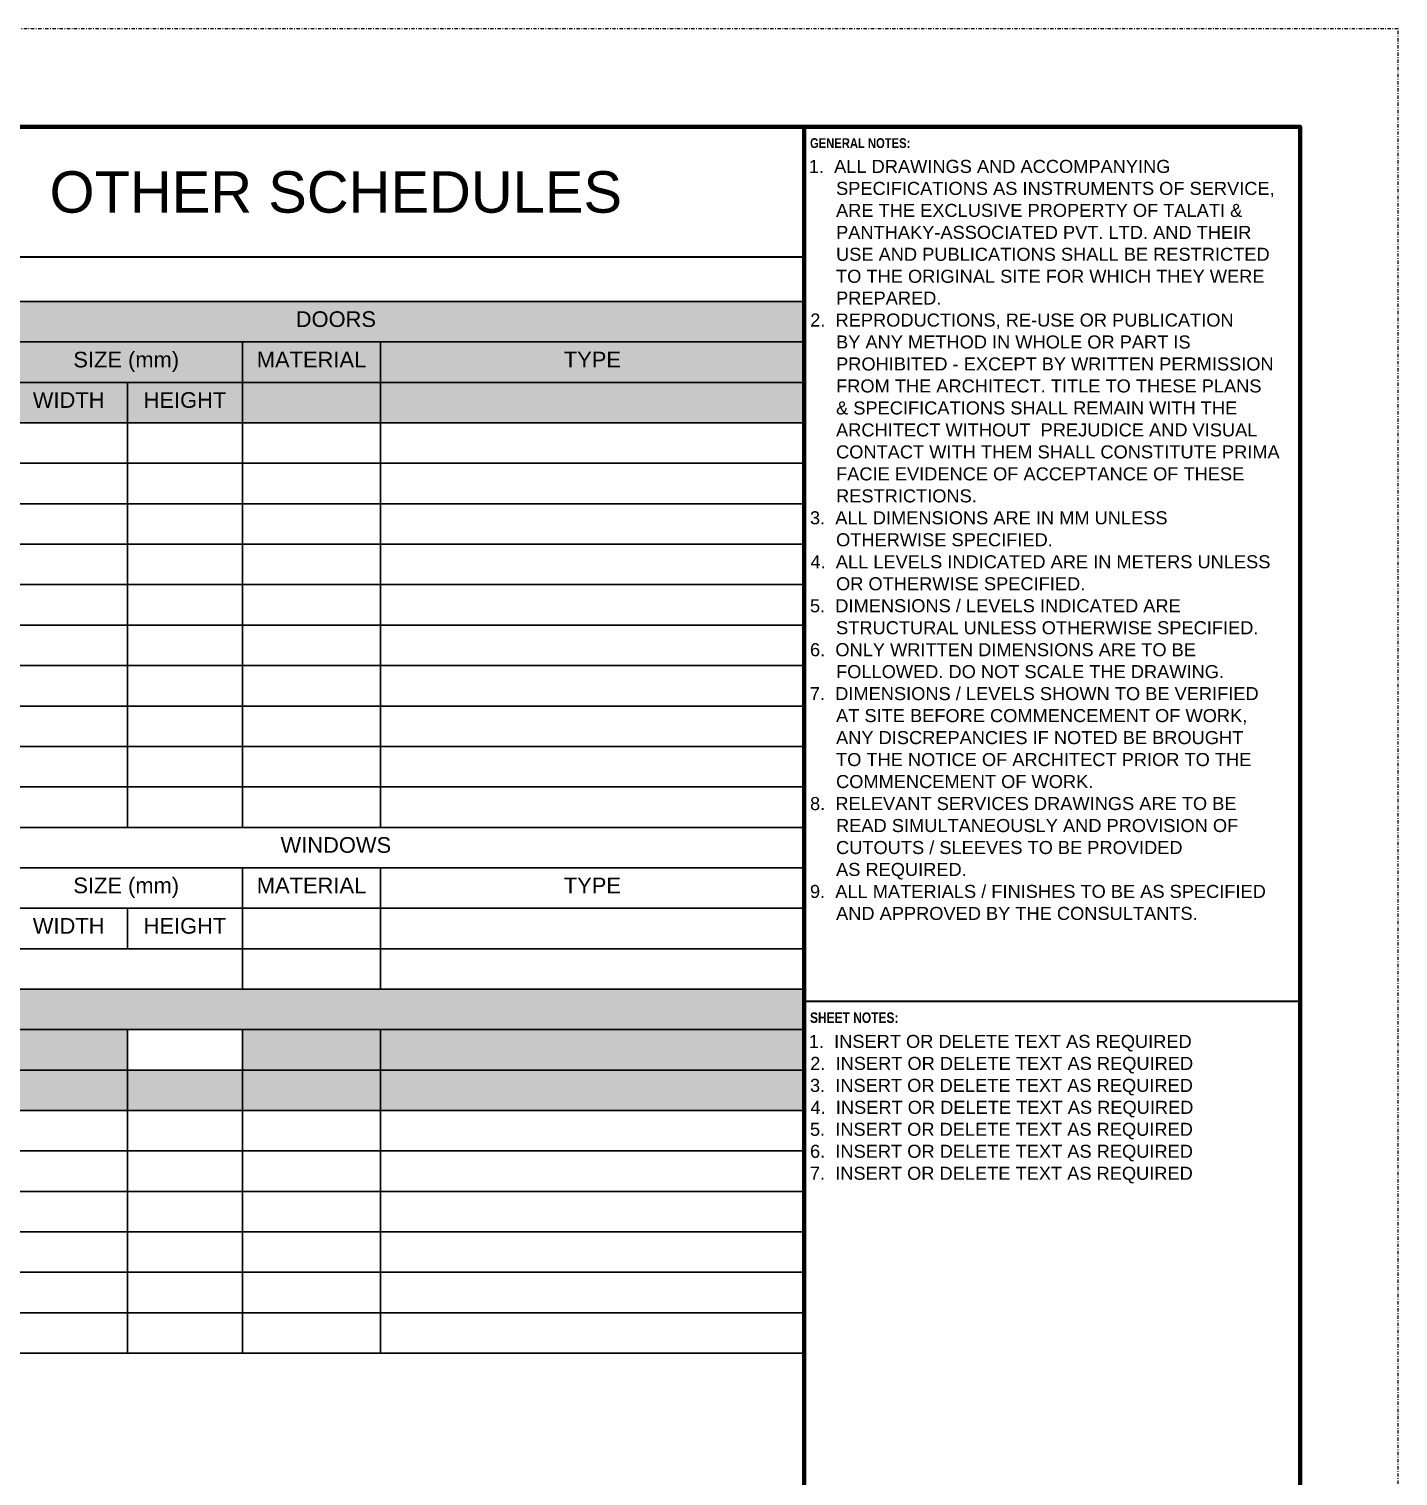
# Paper-space layout 'Symbols A1' of a CAD drawing. Header units: millimetres. Extents: x 0 to 892, y 0 to 597.
# Drawn here: x 682.2 to 892, y 375.2 to 597 of the extents above; entities that cross this region are included whole.
import ezdxf
from ezdxf.enums import TextEntityAlignment as Align

# ---------------------------------------------------------------- set-up
doc = ezdxf.new("R2010")
doc.units = ezdxf.units.MM
doc.linetypes.add('DASHDOT', pattern=[1, 0.5, -0.25, 0, -0.25])
doc.layers.add('G-ANNO-REFR', color=253, linetype='DASHDOT', lineweight=5, plot=False)
for name, color, linetype, lineweight in [('G-ANNO-TEXT', 3, 'Continuous', 15), ('G-ANNO-TEXT-BOLD', 1, 'Continuous', 15), ('G-ANNO-TTLB', 7, 'Continuous', 50), ('G-PAPR-MEDM', 6, 'Continuous', 30), ('G-PAPR-THCK', 4, 'Continuous', 100), ('G-PAPR-THIN', 20, 'Continuous', 5)]:
    doc.layers.add(name, color=color, linetype=linetype, lineweight=lineweight)
doc.styles.add('LLARGE', font='arial.ttf', dxfattribs={"height": 6.35})
doc.styles.add('NOTES', font='arial.ttf', dxfattribs={"height": 2})
doc.styles.add('SMALL', font='arial.ttf', dxfattribs={"height": 2.4})
doc.styles.get("Standard").update_dxf_attribs({"font": 'swissc.ttf'})
doc.styles.add('SUB-TITLE', font='swisscb.ttf')
doc.styles.add('SUB-TITLE-2', font='swissc.ttf')
doc.styles.add('TITLE', font='swisscb.ttf')

# ---------------------------------------------------------------- blocks, each defined once
blk = doc.blocks.new('*U230')
at = {"layer": 'G-ANNO-REFR'}
blk.add_lwpolyline([(0, 0), (892, 0), (892, 597), (0, 597)], close=True, dxfattribs=at)
at = {"layer": 'G-PAPR-MEDM'}
blk.add_lwpolyline([(801, 447.96), (877, 447.96)], dxfattribs=at)
at = {"layer": 'G-PAPR-THCK'}
blk.add_lwpolyline([(30, 582), (877, 582), (877, 15), (30, 15)], close=True, dxfattribs=at)
blk.add_lwpolyline([(801, 15), (801, 582)], dxfattribs=at)
at = {"layer": 'G-PAPR-THIN'}
blk.add_lwpolyline([(801, 582), (877, 582), (877, 15), (801, 15)], close=True, dxfattribs=at)
at = {"layer": 'G-ANNO-TEXT'}
for tag, p, height, style in [('GENERAL_NOTES_001', (801.7, 574.93), 2, 'NOTES'), ('GENERAL_NOTES_002', (802, 571.56), 2, 'NOTES'), ('GENERAL_NOTES_003', (802, 568.19), 2, 'NOTES'), ('GENERAL_NOTES_004', (802, 564.82), 2, 'NOTES'), ('GENERAL_NOTES_005', (802, 561.46), 2, 'NOTES'), ('GENERAL_NOTES_006', (802, 558.09), 2, 'NOTES'), ('GENERAL_NOTES_007', (802, 554.75), 2, 'NOTES'), ('GENERAL_NOTES_008', (801.92, 551.38), 2, 'NOTES'), ('GENERAL_NOTES_009', (802, 548.02), 2, 'NOTES'), ('GENERAL_NOTES_010', (802, 544.65), 2, 'NOTES'), ('GENERAL_NOTES_011', (802, 541.28), 2, 'NOTES'), ('GENERAL_NOTES_012', (802, 537.91), 2, 'NOTES'), ('GENERAL_NOTES_013', (802, 534.54), 2, 'NOTES'), ('GENERAL_NOTES_014', (802, 531.17), 2, 'NOTES'), ('GENERAL_NOTES_015', (802, 527.8), 2, 'NOTES'), ('GENERAL_NOTES_016', (802, 524.43), 2, 'NOTES'), ('GENERAL_NOTES_017', (801.88, 521.07), 2, 'NOTES'), ('GENERAL_NOTES_018', (802, 517.7), 2, 'NOTES'), ('GENERAL_NOTES_019', (801.96, 514.33), 2, 'NOTES'), ('GENERAL_NOTES_020', (802, 510.96), 2, 'NOTES'), ('GENERAL_NOTES_021', (801.88, 507.59), 2, 'NOTES'), ('GENERAL_NOTES_022', (802, 504.22), 2, 'NOTES'), ('GENERAL_NOTES_023', (801.89, 500.85), 2, 'NOTES'), ('GENERAL_NOTES_024', (802, 497.49), 2, 'NOTES'), ('GENERAL_NOTES_025', (801.87, 494.12), 2, 'NOTES'), ('GENERAL_NOTES_026', (802, 490.75), 2, 'NOTES'), ('GENERAL_NOTES_027', (802, 487.38), 2, 'NOTES'), ('GENERAL_NOTES_028', (802, 484.01), 2, 'NOTES'), ('GENERAL_NOTES_029', (802, 480.64), 2, 'NOTES'), ('GENERAL_NOTES_030', (801.89, 477.27), 2, 'NOTES'), ('GENERAL_NOTES_031', (802, 473.9), 2, 'NOTES'), ('GENERAL_NOTES_032', (802, 470.53), 2, 'NOTES'), ('GENERAL_NOTES_033', (802, 467.17), 2, 'NOTES'), ('GENERAL_NOTES_034', (801.88, 463.8), 2, 'NOTES'), ('GENERAL_NOTES_035', (802, 460.43), 2, 'NOTES'), ('SHEET_NOTES_001', (801.7, 440.81), 2, 'NOTES'), ('SHEET_NOTES_002', (801.92, 437.44), 2, 'NOTES'), ('SHEET_NOTES_003', (801.88, 434.07), 2, 'NOTES'), ('SHEET_NOTES_004', (801.96, 430.71), 2, 'NOTES'), ('SHEET_NOTES_005', (801.88, 427.34), 2, 'NOTES'), ('SHEET_NOTES_006', (801.89, 423.97), 2, 'NOTES'), ('SHEET_NOTES_007', (801.87, 420.6), 2, 'NOTES'), ('KEY_NOTES_001', (801.7, 324.29), 2, 'NOTES'), ('KEY_NOTES_002', (801.92, 320.92), 2, 'NOTES'), ('STRUCTURAL_CONSULTANT_NAME', (801.89, 168.81), 3, 'SUB-TITLE-2'), ('STRUCTURAL_CONSULTANT_ADDRESS1', (801.89, 164.81), 2, 'SUB-TITLE-2'), ('STRUCTURAL_CONSULTANT_ADDRESS2', (801.89, 161.43), 2, 'SUB-TITLE-2'), ('STRUCTURAL_CONSULTANT_PHONE', (801.89, 158.09), 2, 'SUB-TITLE-2'), ('MEP_CONSULTANT_NAME', (801.89, 147.61), 3, 'SUB-TITLE-2'), ('MEP_CONSULTANT_ADDRESS1', (801.89, 143.59), 2, 'SUB-TITLE-2'), ('MEP_CONSULTANT_ADDRESS2', (801.89, 140.21), 2, 'SUB-TITLE-2'), ('MEP_CONSULTANT_PHONE', (801.89, 136.88), 2, 'SUB-TITLE-2'), ('CLIENTNAME', (801.89, 124.46), 3, 'SUB-TITLE-2'), ('CLIENTADDRESS1', (801.89, 120.39), 2, 'SUB-TITLE-2'), ('CLIENTADDRESS2', (801.89, 117.01), 2, 'SUB-TITLE-2'), ('CLIENTPHONE', (801.89, 113.68), 2, 'SUB-TITLE-2'), ('DRAWING_NO', (820, 71.42), 4, 'SUB-TITLE-2')]:
    blk.add_attdef(tag, p, '', height=height, dxfattribs=dict(at, style=style))
at = {"layer": 'G-ANNO-TEXT', "style": 'SUB-TITLE-2'}
for tag, p in [('REV_NO14', (804.16, 252.81)), ('REV_DATE14', (812.97, 252.81)), ('DRAWN_BY14', (824.4, 252.81)), ('CHECKED_BY14', (837.16, 252.81)), ('REV_NO13', (804.16, 248.81)), ('REV_DATE13', (812.97, 248.81)), ('DRAWN_BY13', (824.4, 248.81)), ('CHECKED_BY13', (837.16, 248.81)), ('REV_NO12', (804.16, 244.81)), ('REV_DATE12', (812.97, 244.81)), ('DRAWN_BY12', (824.4, 244.81)), ('CHECKED_BY12', (837.16, 244.81)), ('REV_NO11', (804.16, 240.81)), ('REV_DATE11', (812.97, 240.81)), ('DRAWN_BY11', (824.4, 240.81)), ('CHECKED_BY11', (837.16, 240.81)), ('REV_NO10', (804.16, 236.81)), ('REV_DATE10', (812.97, 236.81)), ('DRAWN_BY10', (824.4, 236.81)), ('CHECKED_BY10', (837.16, 236.81)), ('REV_NO9', (804.16, 232.81)), ('REV_DATE9', (812.97, 232.81)), ('DRAWN_BY9', (824.4, 232.81)), ('CHECKED_BY9', (837.16, 232.81)), ('REV_NO8', (804.16, 228.81)), ('REV_DATE8', (812.97, 228.81)), ('DRAWN_BY8', (824.4, 228.81)), ('CHECKED_BY8', (837.16, 228.81)), ('REV_NO7', (804.16, 224.81)), ('REV_DATE7', (812.97, 224.81)), ('DRAWN_BY7', (824.4, 224.81)), ('CHECKED_BY7', (837.16, 224.81)), ('REV_NO6', (804.16, 220.81)), ('REV_DATE6', (812.97, 220.81)), ('DRAWN_BY6', (824.4, 220.81)), ('CHECKED_BY6', (837.16, 220.81)), ('REV_NO5', (804.16, 216.81)), ('REV_DATE5', (812.97, 216.81)), ('DRAWN_BY5', (824.4, 216.81)), ('CHECKED_BY5', (837.16, 216.81)), ('REV_NO4', (804.16, 212.81)), ('REV_DATE4', (812.97, 212.81)), ('DRAWN_BY4', (824.4, 212.81)), ('CHECKED_BY4', (837.16, 212.81)), ('REV_NO3', (804.16, 208.81)), ('REV_DATE3', (812.97, 208.81)), ('DRAWN_BY3', (824.4, 208.81)), ('CHECKED_BY3', (837.16, 208.81)), ('REV_NO2', (804.16, 204.81)), ('REV_DATE2', (812.97, 204.81)), ('DRAWN_BY2', (824.4, 204.81)), ('CHECKED_BY2', (837.16, 204.81)), ('REV_NO1', (804.16, 200.81)), ('CHECKED_BY1', (837.16, 200.81)), ('REV_DATE1', (812.97, 200.81)), ('DRAWN_BY1', (824.4, 200.81)), ('REV_NO0', (804.16, 196.81)), ('REV_DATE0', (812.97, 196.81)), ('DRAWN_BY0', (824.4, 196.81)), ('CHECKED_BY0', (837.16, 196.81))]:
    blk.add_attdef(tag, text='', height=1.6, dxfattribs=at).set_placement(p, align=Align.MIDDLE)
for tag, p in [('REV_DESCRIPTION14', (845.14, 252.81)), ('REV_DESCRIPTION13', (845.14, 248.81)), ('REV_DESCRIPTION12', (845.14, 244.81)), ('REV_DESCRIPTION11', (845.14, 240.81)), ('REV_DESCRIPTION10', (845.14, 236.81)), ('REV_DESCRIPTION9', (845.14, 232.81)), ('REV_DESCRIPTION8', (845.14, 228.81)), ('REV_DESCRIPTION7', (845.14, 224.81)), ('REV_DESCRIPTION6', (845.14, 220.81)), ('REV_DESCRIPTION5', (845.14, 216.81)), ('REV_DESCRIPTION4', (845.14, 212.81)), ('REV_DESCRIPTION3', (845.14, 208.81)), ('REV_DESCRIPTION2', (845.14, 204.81)), ('REV_DESCRIPTION1', (845.14, 200.81)), ('REV_DESCRIPTION0', (845.14, 196.81))]:
    blk.add_attdef(tag, text='', height=1.6, dxfattribs=at).set_placement(p, align=Align.MIDDLE_LEFT)
for tag, p in [('PROJECT_NAME1', (820, 110.73)), ('PROJECT_NAME2', (820, 106.73)), ('PROJECT_CODE', (820, 102)), ('RELEASE', (820, 97.57)), ('STAGE', (820, 93.06)), ('DRAWING_TITLE', (820, 88.56))]:
    blk.add_attdef(tag, text='', height=2.4, dxfattribs=at).set_placement(p, align=Align.TOP_LEFT)
at = {"layer": 'G-ANNO-TEXT'}
for tag, height, style, p in [('CURRENT_REV', 4, 'TITLE', (868, 71.42)), ('DRAWN_BY', 2.4, 'SUB-TITLE-2', (810, 62.5)), ('CHECKED_BY', 2.4, 'SUB-TITLE-2', (829, 62.5)), ('SCALE', 2.4, 'SUB-TITLE-2', (849, 62.5)), ('ISSUE_DATE', 2.4, 'SUB-TITLE-2', (868, 62.5))]:
    blk.add_attdef(tag, text='', height=height, dxfattribs=dict(at, style=style)).set_placement(p, align=Align.CENTER)
at = {"layer": 'G-ANNO-TEXT', "style": 'SUB-TITLE'}
blk.add_attdef('FILE_NAME', text='', height=1.6, rotation=90, dxfattribs=at).set_placement((878, 25.93), align=Align.TOP_LEFT)
at = {"layer": 'G-PAPR-MEDM', "style": 'TITLE'}
blk.add_text('GENERAL NOTES:', height=1.5, dxfattribs=at).set_placement((801.89, 578.75))
at = {"layer": 'G-PAPR-MEDM', "lineweight": 50, "style": 'TITLE'}
blk.add_text('SHEET NOTES:', height=1.6, dxfattribs=at).set_placement((801.89, 444.65))
blk = doc.blocks.new('*T154')
at = {"layer": 'G-PAPR-MEDM', "color": 7, "linetype": 'ByBlock', "lineweight": -2, "transparency": 16777216}
for p, q in [((0, 0), (143.55, 0)), ((0, 0), (0, -18.6)), ((0, -6.2), (143.55, -6.2)), ((21.83, -6.2), (21.83, -18.6)), ((57.47, -6.2), (57.47, -18.6)), ((78.64, -6.2), (78.64, -18.6)), ((143.55, -6.2), (143.55, -18.6)), ((0, -12.4), (143.55, -12.4)), ((39.83, -12.4), (39.83, -18.6)), ((0, -105.4), (143.55, -105.4)), ((0, -105.4), (0, -124)), ((0, -111.6), (39.83, -111.6)), ((21.83, -111.6), (21.83, -124)), ((39.83, -111.6), (39.83, -124)), ((57.47, -111.6), (143.55, -111.6)), ((57.47, -111.6), (57.47, -124)), ((78.64, -111.6), (78.64, -124)), ((143.55, -111.6), (143.55, -124)), ((0, -117.8), (143.55, -117.8))]:
    blk.add_line(p, q, dxfattribs=at)
at = {"layer": 'G-PAPR-MEDM', "linetype": 'ByBlock', "lineweight": -2, "transparency": 16777216}
for p, q in [((143.55, 0), (143.55, -6.2)), ((143.55, -105.4), (143.55, -111.6))]:
    blk.add_line(p, q, dxfattribs=at)
at = {"layer": 'G-PAPR-MEDM', "color": 0, "linetype": 'ByBlock', "lineweight": -2, "transparency": 16777216}
for p, q in [((0, -18.6), (143.55, -18.6)), ((0, -18.6), (0, -105.4)), ((21.83, -18.6), (21.83, -80.6)), ((39.83, -18.6), (39.83, -80.6)), ((57.47, -18.6), (57.47, -80.6)), ((78.64, -18.6), (78.64, -80.6)), ((143.55, -18.6), (143.55, -105.4)), ((0, -24.8), (143.55, -24.8)), ((0, -31), (143.55, -31)), ((0, -37.2), (143.55, -37.2)), ((0, -43.4), (143.55, -43.4)), ((0, -49.6), (143.55, -49.6)), ((0, -55.8), (143.55, -55.8)), ((0, -62), (143.55, -62)), ((0, -68.2), (143.55, -68.2)), ((0, -74.4), (143.55, -74.4)), ((0, -80.6), (143.55, -80.6)), ((0, -86.8), (143.55, -86.8)), ((21.83, -86.8), (21.83, -105.4)), ((57.47, -86.8), (57.47, -105.4)), ((78.64, -86.8), (78.64, -105.4)), ((0, -93), (143.55, -93)), ((39.83, -93), (39.83, -99.2)), ((0, -99.2), (143.55, -99.2)), ((39.83, -111.6), (57.47, -111.6)), ((0, -124), (143.55, -124)), ((0, -124), (0, -161.2)), ((21.83, -124), (21.83, -161.2)), ((39.83, -124), (39.83, -161.2)), ((57.47, -124), (57.47, -161.2)), ((78.64, -124), (78.64, -161.2)), ((143.55, -124), (143.55, -161.2)), ((0, -130.2), (143.55, -130.2)), ((0, -136.4), (143.55, -136.4)), ((0, -142.6), (143.55, -142.6)), ((0, -148.8), (143.55, -148.8)), ((0, -155), (143.55, -155)), ((0, -161.2), (143.55, -161.2))]:
    blk.add_line(p, q, dxfattribs=at)
at = {"layer": 'G-PAPR-MEDM', "color": 9, "transparency": 16777216}
for points in [[(0, 0), (0, -6.2), (143.55, 0), (143.55, -6.2)], [(0, -6.2), (0, -12.4), (21.83, -6.2), (21.83, -12.4)], [(21.83, -6.2), (21.83, -12.4), (57.47, -6.2), (57.47, -12.4)], [(57.47, -6.2), (57.47, -12.4), (78.64, -6.2), (78.64, -12.4)], [(78.64, -6.2), (78.64, -12.4), (143.55, -6.2), (143.55, -12.4)], [(0, -12.4), (0, -18.6), (21.83, -12.4), (21.83, -18.6)], [(21.83, -12.4), (21.83, -18.6), (39.83, -12.4), (39.83, -18.6)], [(39.83, -12.4), (39.83, -18.6), (57.47, -12.4), (57.47, -18.6)], [(57.47, -12.4), (57.47, -18.6), (78.64, -12.4), (78.64, -18.6)], [(78.64, -12.4), (78.64, -18.6), (143.55, -12.4), (143.55, -18.6)], [(0, -105.4), (0, -111.6), (143.55, -105.4), (143.55, -111.6)], [(0, -111.6), (0, -117.8), (21.83, -111.6), (21.83, -117.8)], [(21.83, -111.6), (21.83, -117.8), (39.83, -111.6), (39.83, -117.8)], [(57.47, -111.6), (57.47, -117.8), (78.64, -111.6), (78.64, -117.8)], [(78.64, -111.6), (78.64, -117.8), (143.55, -111.6), (143.55, -117.8)], [(0, -117.8), (0, -124), (21.83, -117.8), (21.83, -124)], [(21.83, -117.8), (21.83, -124), (39.83, -117.8), (39.83, -124)], [(39.83, -117.8), (39.83, -124), (57.47, -117.8), (57.47, -124)], [(57.47, -117.8), (57.47, -124), (78.64, -117.8), (78.64, -124)], [(78.64, -117.8), (78.64, -124), (143.55, -117.8), (143.55, -124)]]:
    blk.add_solid(points, dxfattribs=at)
at = {"layer": 'G-PAPR-MEDM', "color": 7, "transparency": 16777216, "char_height": 2.4, "attachment_point": 2, "style": 'SMALL'}
for s, insert, width in [('{\\fArial|b0|i0|c0;DOORS', (71.78, -1.5), 140.5501), ('{\\fArial|b0|i0|c0;ID', (10.92, -7.7), 18.8324), ('{\\fArial|b0|i0|c0;SIZE (mm)', (39.65, -7.7), 32.6352), ('{\\fArial|b0|i0|c0;MATERIAL', (68.05, -7.7), 18.169), ('{\\fArial|b0|i0|c0;TYPE', (111.09, -7.7), 61.9134), ('{\\fArial|b0|i0|c0;', (10.92, -13.9), 18.8324), ('{\\fArial|b0|i0|c0;WIDTH', (30.83, -13.9), 14.994), ('{\\fArial|b0|i0|c0;HEIGHT', (48.65, -13.9), 14.6412), ('{\\fArial|b0|i0|c0;', (68.05, -13.9), 18.169), ('{\\fArial|b0|i0|c0;', (111.09, -13.9), 61.9134), ('{\\fArial|b0|i0|c0;', (10.92, -20.1), 18.8324), ('{\\fArial|b0|i0|c0;', (30.83, -20.1), 14.994), ('{\\fArial|b0|i0|c0;', (48.65, -20.1), 14.6412), ('{\\fArial|b0|i0|c0;', (68.05, -20.1), 18.169), ('{\\fArial|b0|i0|c0;', (111.09, -20.1), 61.9134), ('{\\fArial|b0|i0|c0;', (10.92, -26.3), 18.8324), ('{\\fArial|b0|i0|c0;', (30.83, -26.3), 14.994), ('{\\fArial|b0|i0|c0;', (48.65, -26.3), 14.6412), ('{\\fArial|b0|i0|c0;', (68.05, -26.3), 18.169), ('{\\fArial|b0|i0|c0;', (111.09, -26.3), 61.9134), ('{\\fArial|b0|i0|c0;', (10.92, -32.5), 18.8324), ('{\\fArial|b0|i0|c0;', (30.83, -32.5), 14.994), ('{\\fArial|b0|i0|c0;', (48.65, -32.5), 14.6412), ('{\\fArial|b0|i0|c0;', (68.05, -32.5), 18.169), ('{\\fArial|b0|i0|c0;', (111.09, -32.5), 61.9134), ('{\\fArial|b0|i0|c0;', (10.92, -38.7), 18.8324), ('{\\fArial|b0|i0|c0;', (30.83, -38.7), 14.994), ('{\\fArial|b0|i0|c0;', (48.65, -38.7), 14.6412), ('{\\fArial|b0|i0|c0;', (68.05, -38.7), 18.169), ('{\\fArial|b0|i0|c0;', (111.09, -38.7), 61.9134), ('{\\fArial|b0|i0|c0;', (10.92, -44.9), 18.8324), ('{\\fArial|b0|i0|c0;', (30.83, -44.9), 14.994), ('{\\fArial|b0|i0|c0;', (48.65, -44.9), 14.6412), ('{\\fArial|b0|i0|c0;', (68.05, -44.9), 18.169), ('{\\fArial|b0|i0|c0;', (111.09, -44.9), 61.9134), ('{\\fArial|b0|i0|c0;', (10.92, -51.1), 18.8324), ('{\\fArial|b0|i0|c0;', (30.83, -51.1), 14.994), ('{\\fArial|b0|i0|c0;', (48.65, -51.1), 14.6412), ('{\\fArial|b0|i0|c0;', (68.05, -51.1), 18.169), ('{\\fArial|b0|i0|c0;', (111.09, -51.1), 61.9134), ('{\\fArial|b0|i0|c0;', (10.92, -57.3), 18.8324), ('{\\fArial|b0|i0|c0;', (30.83, -57.3), 14.994), ('{\\fArial|b0|i0|c0;', (48.65, -57.3), 14.6412), ('{\\fArial|b0|i0|c0;', (68.05, -57.3), 18.169), ('{\\fArial|b0|i0|c0;', (111.09, -57.3), 61.9134), ('{\\fArial|b0|i0|c0;', (10.92, -63.5), 18.8324), ('{\\fArial|b0|i0|c0;', (30.83, -63.5), 14.994), ('{\\fArial|b0|i0|c0;', (48.65, -63.5), 14.6412), ('{\\fArial|b0|i0|c0;', (68.05, -63.5), 18.169), ('{\\fArial|b0|i0|c0;', (111.09, -63.5), 61.9134), ('{\\fArial|b0|i0|c0;', (10.92, -69.7), 18.8324), ('{\\fArial|b0|i0|c0;', (30.83, -69.7), 14.994), ('{\\fArial|b0|i0|c0;', (48.65, -69.7), 14.6412), ('{\\fArial|b0|i0|c0;', (68.05, -69.7), 18.169), ('{\\fArial|b0|i0|c0;', (111.09, -69.7), 61.9134), ('{\\fArial|b0|i0|c0;', (10.92, -75.9), 18.8324), ('{\\fArial|b0|i0|c0;', (30.83, -75.9), 14.994), ('{\\fArial|b0|i0|c0;', (48.65, -75.9), 14.6412), ('{\\fArial|b0|i0|c0;', (68.05, -75.9), 18.169), ('{\\fArial|b0|i0|c0;', (111.09, -75.9), 61.9134), ('{\\fArial|b0|i0|c0;WINDOWS', (71.78, -82.1), 140.5501), ('{\\fArial|b0|i0|c0;ID', (10.92, -88.3), 18.8324), ('{\\fArial|b0|i0|c0;SIZE (mm)', (39.65, -88.3), 32.6352), ('{\\fArial|b0|i0|c0;MATERIAL', (68.05, -88.3), 18.169), ('{\\fArial|b0|i0|c0;TYPE', (111.09, -88.3), 61.9134), ('{\\fArial|b0|i0|c0;', (10.92, -94.5), 18.8324), ('{\\fArial|b0|i0|c0;WIDTH', (30.83, -94.5), 14.994), ('{\\fArial|b0|i0|c0;HEIGHT', (48.65, -94.5), 14.6412), ('{\\fArial|b0|i0|c0;', (68.05, -94.5), 18.169), ('{\\fArial|b0|i0|c0;', (111.09, -94.5), 61.9134), ('{\\fArial|b0|i0|c0;', (10.92, -100.7), 18.8324), ('{\\fArial|b0|i0|c0;', (39.65, -100.7), 32.6352), ('{\\fArial|b0|i0|c0;', (68.05, -100.7), 18.169), ('{\\fArial|b0|i0|c0;', (111.09, -100.7), 61.9134), ('{\\fArial|b0|i0|c0;', (71.78, -106.9), 140.5501), ('{\\fArial|b0|i0|c0;', (10.92, -113.1), 18.8324), ('{\\fArial|b0|i0|c0;', (30.83, -113.1), 14.994), ('{\\fArial|b0|i0|c0;', (68.05, -113.1), 18.169), ('{\\fArial|b0|i0|c0;', (111.09, -113.1), 61.9134), ('{\\fArial|b0|i0|c0;', (10.92, -119.3), 18.8324), ('{\\fArial|b0|i0|c0;', (30.83, -119.3), 14.994), ('{\\fArial|b0|i0|c0;', (48.65, -119.3), 14.6412), ('{\\fArial|b0|i0|c0;', (68.05, -119.3), 18.169), ('{\\fArial|b0|i0|c0;', (111.09, -119.3), 61.9134), ('{\\fArial|b0|i0|c0;', (10.92, -125.5), 18.8324), ('{\\fArial|b0|i0|c0;', (30.83, -125.5), 14.994), ('{\\fArial|b0|i0|c0;', (48.65, -125.5), 14.6412), ('{\\fArial|b0|i0|c0;', (68.05, -125.5), 18.169), ('{\\fArial|b0|i0|c0;', (111.09, -125.5), 61.9134), ('{\\fArial|b0|i0|c0;', (10.92, -131.7), 18.8324), ('{\\fArial|b0|i0|c0;', (30.83, -131.7), 14.994), ('{\\fArial|b0|i0|c0;', (48.65, -131.7), 14.6412), ('{\\fArial|b0|i0|c0;', (68.05, -131.7), 18.169), ('{\\fArial|b0|i0|c0;', (111.09, -131.7), 61.9134), ('{\\fArial|b0|i0|c0;', (10.92, -137.9), 18.8324), ('{\\fArial|b0|i0|c0;', (30.83, -137.9), 14.994), ('{\\fArial|b0|i0|c0;', (48.65, -137.9), 14.6412), ('{\\fArial|b0|i0|c0;', (68.05, -137.9), 18.169), ('{\\fArial|b0|i0|c0;', (111.09, -137.9), 61.9134), ('{\\fArial|b0|i0|c0;', (10.92, -144.1), 18.8324), ('{\\fArial|b0|i0|c0;', (30.83, -144.1), 14.994), ('{\\fArial|b0|i0|c0;', (48.65, -144.1), 14.6412), ('{\\fArial|b0|i0|c0;', (68.05, -144.1), 18.169), ('{\\fArial|b0|i0|c0;', (111.09, -144.1), 61.9134), ('{\\fArial|b0|i0|c0;', (10.92, -150.3), 18.8324), ('{\\fArial|b0|i0|c0;', (30.83, -150.3), 14.994), ('{\\fArial|b0|i0|c0;', (48.65, -150.3), 14.6412), ('{\\fArial|b0|i0|c0;', (68.05, -150.3), 18.169), ('{\\fArial|b0|i0|c0;', (111.09, -150.3), 61.9134), ('{\\fArial|b0|i0|c0;', (10.92, -156.5), 18.8324), ('{\\fArial|b0|i0|c0;', (30.83, -156.5), 14.994), ('{\\fArial|b0|i0|c0;', (48.65, -156.5), 14.6412), ('{\\fArial|b0|i0|c0;', (68.05, -156.5), 18.169), ('{\\fArial|b0|i0|c0;', (111.09, -156.5), 61.9134)]:
    blk.add_mtext(s, dxfattribs=dict(at, insert=insert, width=width))
at = {"layer": 'G-PAPR-MEDM', "color": 0, "transparency": 16777216, "insert": (41.33, -116.3), "char_height": 2.8222, "width": 14.6412, "attachment_point": 7}
blk.add_mtext('{\\fArial|b0|i0|c0;', dxfattribs=at)

psp = doc.layouts.new('Symbols A1')

# ---------------------------------------------------------------- linework, layer by layer
at = {"layer": 'G-PAPR-MEDM'}
psp.add_line((801, 562.01), (437.67, 562.01), dxfattribs=at)

# ---------------------------------------------------------------- block references
psp.add_blockref('*T154', (657.45, 555.22))
at = {"layer": 'G-ANNO-TTLB'}
ref = psp.add_blockref('*U230', (0, 0), dxfattribs=at)
ref.add_attrib('GENERAL_NOTES_001', '1.  ALL DRAWINGS AND ACCOMPANYING', (801.7, 574.93), dxfattribs={"layer": 'G-ANNO-TEXT', "height": 2, "style": 'NOTES'})
ref.add_attrib('SHEET_NOTES_001', '1.  INSERT OR DELETE TEXT AS REQUIRED', (801.7, 440.81), dxfattribs={"layer": 'G-ANNO-TEXT', "height": 2, "style": 'NOTES'})
ref.add_attrib('GENERAL_NOTES_002', '     SPECIFICATIONS AS INSTRUMENTS OF SERVICE,', (802, 571.56), dxfattribs={"layer": 'G-ANNO-TEXT', "height": 2, "style": 'NOTES'})
ref.add_attrib('GENERAL_NOTES_003', '     ARE THE EXCLUSIVE PROPERTY OF TALATI &', (802, 568.19), dxfattribs={"layer": 'G-ANNO-TEXT', "height": 2, "style": 'NOTES'})
ref.add_attrib('GENERAL_NOTES_004', '     PANTHAKY-ASSOCIATED PVT. LTD. AND THEIR', (802, 564.82), dxfattribs={"layer": 'G-ANNO-TEXT', "height": 2, "style": 'NOTES'})
ref.add_attrib('GENERAL_NOTES_005', '     USE AND PUBLICATIONS SHALL BE RESTRICTED', (802, 561.46), dxfattribs={"layer": 'G-ANNO-TEXT', "height": 2, "style": 'NOTES'})
ref.add_attrib('GENERAL_NOTES_006', '     TO THE ORIGINAL SITE FOR WHICH THEY WERE', (802, 558.09), dxfattribs={"layer": 'G-ANNO-TEXT', "height": 2, "style": 'NOTES'})
ref.add_attrib('GENERAL_NOTES_007', '     PREPARED.', (802, 554.75), dxfattribs={"layer": 'G-ANNO-TEXT', "height": 2, "style": 'NOTES'})
ref.add_attrib('GENERAL_NOTES_008', '2.  REPRODUCTIONS, RE-USE OR PUBLICATION', (801.92, 551.38), dxfattribs={"layer": 'G-ANNO-TEXT', "height": 2, "style": 'NOTES'})
ref.add_attrib('GENERAL_NOTES_009', '     BY ANY METHOD IN WHOLE OR PART IS', (802, 548.02), dxfattribs={"layer": 'G-ANNO-TEXT', "height": 2, "style": 'NOTES'})
ref.add_attrib('GENERAL_NOTES_010', '     PROHIBITED - EXCEPT BY WRITTEN PERMISSION', (802, 544.65), dxfattribs={"layer": 'G-ANNO-TEXT', "height": 2, "style": 'NOTES'})
ref.add_attrib('GENERAL_NOTES_011', '     FROM THE ARCHITECT. TITLE TO THESE PLANS', (802, 541.28), dxfattribs={"layer": 'G-ANNO-TEXT', "height": 2, "style": 'NOTES'})
ref.add_attrib('GENERAL_NOTES_012', '     & SPECIFICATIONS SHALL REMAIN WITH THE', (802, 537.91), dxfattribs={"layer": 'G-ANNO-TEXT', "height": 2, "style": 'NOTES'})
ref.add_attrib('GENERAL_NOTES_013', '     ARCHITECT WITHOUT  PREJUDICE AND VISUAL', (802, 534.54), dxfattribs={"layer": 'G-ANNO-TEXT', "height": 2, "style": 'NOTES'})
ref.add_attrib('GENERAL_NOTES_014', '     CONTACT WITH THEM SHALL CONSTITUTE PRIMA', (802, 531.17), dxfattribs={"layer": 'G-ANNO-TEXT', "height": 2, "style": 'NOTES'})
ref.add_attrib('GENERAL_NOTES_015', '     FACIE EVIDENCE OF ACCEPTANCE OF THESE', (802, 527.8), dxfattribs={"layer": 'G-ANNO-TEXT', "height": 2, "style": 'NOTES'})
ref.add_attrib('GENERAL_NOTES_016', '     RESTRICTIONS.', (802, 524.43), dxfattribs={"layer": 'G-ANNO-TEXT', "height": 2, "style": 'NOTES'})
ref.add_attrib('GENERAL_NOTES_017', '3.  ALL DIMENSIONS ARE IN MM UNLESS', (801.88, 521.07), dxfattribs={"layer": 'G-ANNO-TEXT', "height": 2, "style": 'NOTES'})
ref.add_attrib('GENERAL_NOTES_018', '     OTHERWISE SPECIFIED.', (802, 517.7), dxfattribs={"layer": 'G-ANNO-TEXT', "height": 2, "style": 'NOTES'})
ref.add_attrib('GENERAL_NOTES_019', '4.  ALL LEVELS INDICATED ARE IN METERS UNLESS', (801.96, 514.33), dxfattribs={"layer": 'G-ANNO-TEXT', "height": 2, "style": 'NOTES'})
ref.add_attrib('GENERAL_NOTES_020', '     OR OTHERWISE SPECIFIED.', (802, 510.96), dxfattribs={"layer": 'G-ANNO-TEXT', "height": 2, "style": 'NOTES'})
ref.add_attrib('GENERAL_NOTES_021', '5.  DIMENSIONS / LEVELS INDICATED ARE', (801.88, 507.59), dxfattribs={"layer": 'G-ANNO-TEXT', "height": 2, "style": 'NOTES'})
ref.add_attrib('GENERAL_NOTES_022', '     STRUCTURAL UNLESS OTHERWISE SPECIFIED.', (802, 504.22), dxfattribs={"layer": 'G-ANNO-TEXT', "height": 2, "style": 'NOTES'})
ref.add_attrib('GENERAL_NOTES_023', '6.  ONLY WRITTEN DIMENSIONS ARE TO BE', (801.89, 500.85), dxfattribs={"layer": 'G-ANNO-TEXT', "height": 2, "style": 'NOTES'})
ref.add_attrib('GENERAL_NOTES_024', '     FOLLOWED. DO NOT SCALE THE DRAWING.', (802, 497.49), dxfattribs={"layer": 'G-ANNO-TEXT', "height": 2, "style": 'NOTES'})
ref.add_attrib('GENERAL_NOTES_025', '7.  DIMENSIONS / LEVELS SHOWN TO BE VERIFIED', (801.87, 494.12), dxfattribs={"layer": 'G-ANNO-TEXT', "height": 2, "style": 'NOTES'})
ref.add_attrib('GENERAL_NOTES_026', '     AT SITE BEFORE COMMENCEMENT OF WORK,', (802, 490.75), dxfattribs={"layer": 'G-ANNO-TEXT', "height": 2, "style": 'NOTES'})
ref.add_attrib('GENERAL_NOTES_027', '     ANY DISCREPANCIES IF NOTED BE BROUGHT', (802, 487.38), dxfattribs={"layer": 'G-ANNO-TEXT', "height": 2, "style": 'NOTES'})
ref.add_attrib('GENERAL_NOTES_028', '     TO THE NOTICE OF ARCHITECT PRIOR TO THE', (802, 484.01), dxfattribs={"layer": 'G-ANNO-TEXT', "height": 2, "style": 'NOTES'})
ref.add_attrib('GENERAL_NOTES_029', '     COMMENCEMENT OF WORK.', (802, 480.64), dxfattribs={"layer": 'G-ANNO-TEXT', "height": 2, "style": 'NOTES'})
ref.add_attrib('GENERAL_NOTES_030', '8.  RELEVANT SERVICES DRAWINGS ARE TO BE', (801.89, 477.27), dxfattribs={"layer": 'G-ANNO-TEXT', "height": 2, "style": 'NOTES'})
ref.add_attrib('GENERAL_NOTES_031', '     READ SIMULTANEOUSLY AND PROVISION OF', (802, 473.9), dxfattribs={"layer": 'G-ANNO-TEXT', "height": 2, "style": 'NOTES'})
ref.add_attrib('GENERAL_NOTES_032', '     CUTOUTS / SLEEVES TO BE PROVIDED', (802, 470.53), dxfattribs={"layer": 'G-ANNO-TEXT', "height": 2, "style": 'NOTES'})
ref.add_attrib('GENERAL_NOTES_033', '     AS REQUIRED.', (802, 467.17), dxfattribs={"layer": 'G-ANNO-TEXT', "height": 2, "style": 'NOTES'})
ref.add_attrib('GENERAL_NOTES_034', '9.  ALL MATERIALS / FINISHES TO BE AS SPECIFIED', (801.88, 463.8), dxfattribs={"layer": 'G-ANNO-TEXT', "height": 2, "style": 'NOTES'})
ref.add_attrib('GENERAL_NOTES_035', '     AND APPROVED BY THE CONSULTANTS.', (802, 460.43), dxfattribs={"layer": 'G-ANNO-TEXT', "height": 2, "style": 'NOTES'})
ref.add_attrib('SHEET_NOTES_002', '2.  INSERT OR DELETE TEXT AS REQUIRED', (801.92, 437.44), dxfattribs={"layer": 'G-ANNO-TEXT', "height": 2, "style": 'NOTES'})
ref.add_attrib('SHEET_NOTES_003', '3.  INSERT OR DELETE TEXT AS REQUIRED', (801.88, 434.07), dxfattribs={"layer": 'G-ANNO-TEXT', "height": 2, "style": 'NOTES'})
ref.add_attrib('SHEET_NOTES_004', '4.  INSERT OR DELETE TEXT AS REQUIRED', (801.96, 430.71), dxfattribs={"layer": 'G-ANNO-TEXT', "height": 2, "style": 'NOTES'})
ref.add_attrib('SHEET_NOTES_005', '5.  INSERT OR DELETE TEXT AS REQUIRED', (801.88, 427.34), dxfattribs={"layer": 'G-ANNO-TEXT', "height": 2, "style": 'NOTES'})
ref.add_attrib('SHEET_NOTES_006', '6.  INSERT OR DELETE TEXT AS REQUIRED', (801.89, 423.97), dxfattribs={"layer": 'G-ANNO-TEXT', "height": 2, "style": 'NOTES'})
ref.add_attrib('SHEET_NOTES_007', '7.  INSERT OR DELETE TEXT AS REQUIRED', (801.87, 420.6), dxfattribs={"layer": 'G-ANNO-TEXT', "height": 2, "style": 'NOTES'})

# ---------------------------------------------------------------- texts
at = {"layer": 'G-ANNO-TEXT-BOLD', "style": 'LLARGE'}
psp.add_text('OTHER SCHEDULES', height=6.35, dxfattribs=at).set_placement((729.22, 572.01), align=Align.MIDDLE_CENTER)

doc.saveas('drawing.dxf')
